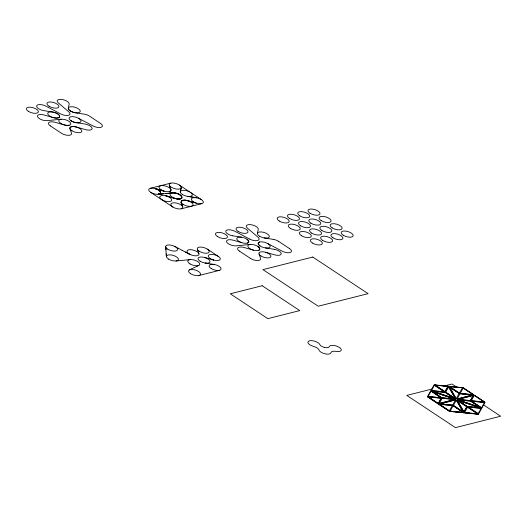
<?xml version="1.0" encoding="UTF-8"?>
<svg xmlns="http://www.w3.org/2000/svg" width="527" height="527" viewBox="0 0 527 527"><rect width="100%" height="100%" fill="white"/><g stroke="black" fill="none" stroke-linecap="round" stroke-linejoin="round"><path stroke-width="0.79" d="M180.293 191.657L180.267 192.045M180.55 190.59L180.669 190.069M180.55 190.57L180.3 191.65M180.715 189.878L181.235 187.823A6.252 2.661 16.5 0 0 172.935 182.961A6.252 2.661 16.5 0 0 171.558 187.362A6.252 2.661 16.5 0 0 181.222 187.849M180.814 189.437L181.202 187.935M257.347 233.263L258.276 229.482A6.245 2.661 16.5 0 0 250.707 224.654A6.245 2.661 16.5 0 0 247.512 228.231L257.874 237.071A6.245 2.661 16.5 0 1 257.499 240.529A6.245 2.661 16.5 0 1 249.798 239.126M427.404 396.712L449.538 411.304L478.378 414.202L449.524 411.363L427.404 396.712L434.156 384.848L463.009 387.688L485.13 402.338L478.378 414.202M427.996 396.515L441.02 397.793L427.996 396.515L431.066 391.074L441.053 397.687M428.247 396.943L441.303 398.116L438.233 403.557L428.247 396.943L441.27 398.221M431.066 391.074L441.02 397.793M431.363 390.612L444.393 391.89L431.363 390.612L434.432 385.171L444.419 391.785M432.232 391.449L454.676 399.025L441.955 397.885L432.232 391.449L454.643 399.137M432.417 391.12L445.137 392.259L454.827 398.807L432.417 391.12L445.104 392.365L454.827 398.807M434.432 385.171L444.393 391.89M434.979 385.132L448.036 386.304L444.966 391.745L434.979 385.132L448.003 386.416M438.233 403.557L441.303 398.116M439.241 403.504L454.92 399.453L439.241 403.504L442.239 398.208L454.92 399.453M439.301 404.268L452.364 405.441L439.301 404.268L449.287 410.876L452.364 405.441M439.861 403.919L455.539 399.868L439.861 403.919L452.548 405.164L455.539 399.868M441.955 397.885L432.265 391.337M442.239 398.208L454.887 399.565M444.966 391.745L448.036 386.304M445.677 392.22L455.407 398.662L445.677 392.22L448.675 386.917L455.44 398.55M448.675 386.917L455.407 398.662M449.406 386.554L462.462 387.727L449.406 386.554L459.392 393.168L462.462 387.727M449.445 387.108L459.208 393.438L449.445 387.108L456.211 398.741L459.208 393.438M449.287 410.876L439.334 404.156M450.117 411.159L463.141 412.443L450.117 411.159L453.187 405.724L463.174 412.331M452.548 405.164L439.893 403.807M453.187 405.724L463.141 412.443M453.372 405.447L463.095 411.89L453.372 405.447L456.362 400.145L463.128 411.778M456.211 398.741L449.478 386.996M456.362 400.145L463.095 411.89M457.034 399.025L472.712 394.967L457.034 399.025L460.031 393.722L472.712 394.967M457.14 400.336L466.896 406.666L463.905 411.969L457.14 400.336L466.863 406.778M459.392 393.168L449.439 386.443M457.653 399.433L473.332 395.382L470.341 400.678L457.653 399.433L473.305 395.487M457.719 400.191L480.163 407.766L467.442 406.627L457.719 400.191L480.13 407.878M457.904 399.861L470.624 401.001L480.314 407.549L457.904 399.861L470.591 401.106L480.314 407.549M460.031 393.722L472.686 395.079M460.216 393.445L473.239 394.73L460.216 393.445L463.286 388.01L473.272 394.624M463.286 388.01L473.239 394.73M463.905 411.969L466.896 406.666M464.544 412.582L477.567 413.86L464.544 412.582L467.614 407.14L477.6 413.754M467.442 406.627L457.746 400.079M467.614 407.14L477.567 413.86M468.154 407.101L481.217 408.273L468.154 407.101L478.141 413.715L481.217 408.273M470.341 400.678L473.332 395.382M471.276 400.77L484.3 402.055L471.276 400.77L474.346 395.329L484.333 401.943M471.52 401.199L484.583 402.371L471.52 401.199L481.513 407.812L484.583 402.371M474.346 395.329L484.3 402.055M478.141 413.715L468.187 406.996M481.513 407.812L471.553 401.093M197.322 266.095L191.005 269.145M197.309 266.102L198.863 265.358M191.018 269.139L189.489 269.864M155.366 188.659C157.461 189.404 160.728 190.478 160.643 193.119L159.114 194.167A6.258 2.668 16.5 0 1 158.284 194.305C163.522 193.554 158.258 188.824 155.366 188.659L157.527 189.272M247.229 243.118C249.818 242.776 248.665 239.805 246.913 239.153A6.245 2.661 16.5 0 0 238.375 237.262A6.245 2.661 16.5 0 0 238.691 241.228A6.245 2.661 16.5 0 0 247.229 243.118L248.428 242.532L248.836 241.531L246.913 239.153M259.712 241.992C257.117 242.334 258.27 245.305 260.028 245.957A6.245 2.661 16.5 0 0 268.559 247.855A6.245 2.661 16.5 0 0 268.243 243.889A6.245 2.661 16.5 0 0 259.712 241.992L258.507 242.578L258.098 243.586L260.028 245.957M258.283 250.444C260.878 250.101 259.725 247.13 257.973 246.478A6.245 2.661 16.5 0 0 249.436 244.581A6.245 2.661 16.5 0 0 249.752 248.546A6.245 2.661 16.5 0 0 258.283 250.444L259.488 249.857L259.897 248.849L257.973 246.478M150.267 188.31L170.814 183.126M181.235 208.811L201.782 203.633M198.975 275.502L219.522 270.325M432.16 389.005L406.785 395.402L455.447 427.628L500.65 416.231L483.516 404.888M444.057 386.008L451.988 384.012L457.469 387.641M159.068 194.18L158.252 194.311L162.421 193.903M163.416 193.798L166.539 193.481M163.561 193.784L160.564 194.088M165.419 193.593L168.475 193.284M162.454 193.896L158.252 194.311M167.415 193.389L170.274 193.106M176.025 260.997L188.37 259.765M172.329 197.684C188.547 203.191 181.09 190.135 169.319 193.198L171.091 193.02M159.898 194.153L158.39 194.298M188.35 259.765L190.194 259.587M171.038 193.027C174.852 192.559 181.176 193.468 181.98 197.856C179.674 200.247 175.919 198.62 173.152 197.928M158.225 194.311L158.93 194.246M250.325 244.436L236.089 245.852A6.245 2.661 16.5 0 1 226.696 242.097A6.245 2.661 16.5 0 1 233.171 240.193L241.761 242.651M61.237 119.227L47.008 120.643A6.245 2.661 16.5 0 1 37.615 116.895A6.245 2.661 16.5 0 1 44.084 114.985L51.745 117.159A29.169 12.417 16.5 0 1 52.68 117.442A6.271 2.668 16.5 0 0 59.782 116.368A6.271 2.668 16.5 0 0 52.456 111.968A87.113 37.094 16.5 0 1 50.335 111.671L43.748 110.624A6.252 2.661 16.5 0 1 36.719 105.716A6.252 2.661 16.5 0 1 45.875 106.092L60.684 113.904A6.258 2.661 16.5 0 0 68.418 115.327A6.258 2.661 16.5 0 0 68.8 111.869L61.092 105.262A213.435 90.875 16.5 0 0 58.444 103.035A6.252 2.661 16.5 0 1 61.619 99.438A6.252 2.661 16.5 0 1 69.195 104.274A104.425 44.459 16.5 0 0 68.932 105.216L68.266 108.061A6.278 2.675 16.5 0 0 75.084 112.725A36.323 15.467 16.5 0 0 76.165 112.91L84.149 114.142A6.436 2.74 16.5 0 1 85.624 114.445A6.225 2.648 16.5 0 1 89.432 116.092L100.473 123.397A6.252 2.661 16.5 0 1 101.125 127.29A6.252 2.661 16.5 0 1 93.029 125.933L78.365 118.206M441.988 397.78L454.676 399.025M457.686 399.321L470.374 400.573M467.475 406.521L480.163 407.766M187.507 196.367L192.566 197.124M265.377 247.914L274.238 249.297M189.575 196.67L194.535 197.447M241.544 237.196L232.835 235.832M273.23 239.35L264.172 237.934M213.969 264.422L205.635 263.118M205.128 263.039L205.662 263.125M193.027 197.197L196.439 197.763M253.691 250.22L243.77 247.394A6.245 2.661 16.5 0 0 238 247.723A6.245 2.661 16.5 0 0 239.482 251.135M188.014 200.787C184.404 199.292 178.6 200.188 182.151 205.174M172.441 197.717L165.933 195.853L170.168 197.052M188.132 200.827C186.097 200.174 180.761 199.14 181.209 202.566M166.025 195.879L168.093 196.452M157.033 189.134L158.759 189.615M158.667 189.588L163.983 191.13L159.846 189.918M174.457 198.297L175.01 198.455M156.479 188.976L155.3 188.646M159.259 189.753L159.918 189.944M187.665 200.695L189.74 201.281L188.383 200.892M188.099 200.813L188.633 200.965M265.503 252.235L274.508 254.818A6.245 2.661 16.5 0 0 281.234 253.625A6.245 2.661 16.5 0 0 274.271 249.304M206.874 258.111L204.634 257.472M206.861 258.105L213.534 260.022M161.005 190.247L162.099 190.563M189.601 201.242L193.409 202.335L192.796 202.157M190.313 201.446L190.945 201.624M193.277 202.296L196.703 203.284M173.218 197.948L173.884 198.139M211.334 259.383L211.887 259.541M168.844 196.67L169.562 196.874M171.789 197.526L172.52 197.744M213.013 259.87L213.56 260.035M163.12 190.866L163.983 191.13M432.45 391.008L454.86 398.695M457.937 399.749L480.347 407.437M188.837 253.843L189.918 254.389M187.862 253.342L188.87 253.856M186.96 252.881L187.889 253.355M182.098 250.338L186.98 252.888M185.273 252.011L186.097 252.433M267.452 243.415L282.11 251.142A6.245 2.661 16.5 0 0 290.212 252.492A6.245 2.661 16.5 0 0 289.58 248.619M249.772 239.113L234.956 231.3A6.245 2.661 16.5 0 0 225.813 230.931A6.245 2.661 16.5 0 0 232.802 235.826M182.105 250.338L178.469 248.388M174.951 246.498L178.482 248.395M278.539 241.313L289.554 248.606M190.412 192.348L201.466 199.667M50.421 125.946L61.428 133.239A6.252 2.661 16.5 0 0 68.484 135.327A6.252 2.661 16.5 0 0 71.494 133.12L69.887 128.674A6.258 2.668 16.5 0 1 76.435 127.027L85.427 129.609A6.258 2.661 16.5 0 0 92.153 128.423A6.258 2.661 16.5 0 0 85.157 124.089L83.009 123.733A107.185 45.638 16.5 0 0 80.862 123.384L76.29 122.705A6.265 2.668 16.5 0 1 70.941 120.749M150.584 192.276L172.704 206.92M239.502 251.155L250.516 258.447M435.012 385.026L444.999 391.64M207.361 249.119L218.422 256.445M428.28 396.831L438.26 403.445M179.351 185.023L189.615 191.874M457.172 400.224L463.938 411.857M197.342 249.304L197.651 250.108M197.658 250.121L197.961 250.938M169.312 185.168L169.714 186.255M169.345 185.254L169.608 185.972M182.256 205.458L182.744 206.788M182.032 204.858L182.368 205.767M169.674 186.15L169.819 186.545M181.927 204.562L181.136 202.342M197.862 250.668L198.929 253.698M169.786 186.446L169.931 186.848M169.898 186.762L170.043 187.164M170.017 187.085L170.484 188.383M170.471 188.343L170.913 189.588M258.968 253.882L260.582 258.329A6.245 2.661 16.5 0 1 257.558 260.529A6.245 2.661 16.5 0 1 250.542 258.461M165.946 248.619L165.662 246.946L166.42 256.741L166.209 255.081M165.998 249.245L166.038 249.884M166.143 253.816L166.17 254.449M273.296 239.363A6.245 2.661 16.5 0 1 278.519 241.3M69.202 125.235A6.258 2.668 16.5 0 1 64.478 124.985A13.761 5.863 16.5 0 1 64.037 124.866L55.375 122.369A15.685 6.68 16.5 0 0 54.782 122.211A6.252 2.661 16.5 0 0 48.932 122.501A6.252 2.661 16.5 0 0 50.388 125.933M170.998 189.951C168.376 193.561 171.038 190.491 170.998 189.951M312.807 257.051L262.94 269.62L318.229 306.227L368.09 293.658L312.807 257.051M262.189 285.739L230.279 293.783L267.841 318.651L299.751 310.607L262.189 285.739M259.488 236.208A6.245 2.661 16.5 0 0 269.297 236.893A6.245 2.661 16.5 0 0 261.254 231.926A6.245 2.661 16.5 0 0 259.488 236.208M261.063 256.03A6.245 2.661 16.5 0 0 270.871 256.721A6.245 2.661 16.5 0 0 262.828 251.754A6.245 2.661 16.5 0 0 261.063 256.03M217.611 236.649A6.245 2.661 16.5 0 0 227.42 237.341A6.245 2.661 16.5 0 0 219.377 232.374A6.245 2.661 16.5 0 0 217.611 236.649M238.158 231.472A6.245 2.661 16.5 0 0 247.967 232.163A6.245 2.661 16.5 0 0 239.923 227.196A6.245 2.661 16.5 0 0 238.158 231.472M190.662 273.75A6.245 2.661 16.5 0 0 200.497 274.481A6.245 2.661 16.5 0 0 192.507 269.495A6.245 2.661 16.5 0 0 190.662 273.75M168.541 259.1A6.245 2.661 16.5 0 0 178.376 259.831A6.245 2.661 16.5 0 0 170.386 254.851A6.245 2.661 16.5 0 0 168.541 259.1M167.751 249.185A6.245 2.661 16.5 0 0 177.592 249.917A6.245 2.661 16.5 0 0 169.595 244.936A6.245 2.661 16.5 0 0 167.751 249.185M190.089 263.968A6.245 2.661 16.5 0 0 199.753 264.449A6.245 2.661 16.5 0 0 191.459 259.567A6.245 2.661 16.5 0 0 190.089 263.968M211.241 268.592A6.245 2.661 16.5 0 0 221.05 269.277A6.245 2.661 16.5 0 0 213.007 264.31A6.245 2.661 16.5 0 0 211.241 268.592M200.148 261.247A6.245 2.661 16.5 0 0 209.983 261.978A6.245 2.661 16.5 0 0 201.993 256.992A6.245 2.661 16.5 0 0 200.148 261.247M189.312 254.06A6.245 2.661 16.5 0 0 198.969 254.528A6.245 2.661 16.5 0 0 190.655 249.653A6.245 2.661 16.5 0 0 189.312 254.06M199.358 251.333A6.245 2.661 16.5 0 0 209.199 252.064A6.245 2.661 16.5 0 0 201.202 247.077A6.245 2.661 16.5 0 0 199.358 251.333M210.457 258.678A6.245 2.661 16.5 0 0 220.266 259.37A6.245 2.661 16.5 0 0 212.223 254.403A6.245 2.661 16.5 0 0 210.457 258.678M343.288 235.273A6.245 2.661 16.5 0 0 353.13 236.004A6.245 2.661 16.5 0 0 345.132 231.024A6.245 2.661 16.5 0 0 343.288 235.273M332.227 227.947A6.245 2.661 16.5 0 0 342.069 228.678A6.245 2.661 16.5 0 0 334.072 223.698A6.245 2.661 16.5 0 0 332.227 227.947M321.167 220.629A6.245 2.661 16.5 0 0 331.009 221.36A6.245 2.661 16.5 0 0 323.018 216.373A6.245 2.661 16.5 0 0 321.167 220.629M310.113 213.303A6.245 2.661 16.5 0 0 319.948 214.034A6.245 2.661 16.5 0 0 311.958 209.048A6.245 2.661 16.5 0 0 310.113 213.303M299.837 215.892A6.245 2.661 16.5 0 0 309.672 216.623A6.245 2.661 16.5 0 0 301.681 211.637A6.245 2.661 16.5 0 0 299.837 215.892M310.897 223.217A6.245 2.661 16.5 0 0 320.732 223.949A6.245 2.661 16.5 0 0 312.742 218.962A6.245 2.661 16.5 0 0 310.897 223.217M321.957 230.543A6.245 2.661 16.5 0 0 331.793 231.267A6.245 2.661 16.5 0 0 323.802 226.287A6.245 2.661 16.5 0 0 321.957 230.543M333.018 237.861A6.245 2.661 16.5 0 0 342.853 238.593A6.245 2.661 16.5 0 0 334.862 233.613A6.245 2.661 16.5 0 0 333.018 237.861M322.741 240.45A6.245 2.661 16.5 0 0 332.583 241.182A6.245 2.661 16.5 0 0 324.586 236.201A6.245 2.661 16.5 0 0 322.741 240.45M311.681 233.132A6.245 2.661 16.5 0 0 321.523 233.863A6.245 2.661 16.5 0 0 313.525 228.876A6.245 2.661 16.5 0 0 311.681 233.132M300.621 225.806A6.245 2.661 16.5 0 0 310.462 226.538A6.245 2.661 16.5 0 0 302.465 221.551A6.245 2.661 16.5 0 0 300.621 225.806M289.56 218.481A6.245 2.661 16.5 0 0 299.402 219.212A6.245 2.661 16.5 0 0 291.411 214.232A6.245 2.661 16.5 0 0 289.56 218.481M279.29 221.07A6.245 2.661 16.5 0 0 289.125 221.801A6.245 2.661 16.5 0 0 281.135 216.821A6.245 2.661 16.5 0 0 279.29 221.07M290.351 228.395A6.245 2.661 16.5 0 0 300.186 229.126A6.245 2.661 16.5 0 0 292.195 224.14A6.245 2.661 16.5 0 0 290.351 228.395M301.411 235.721A6.245 2.661 16.5 0 0 311.246 236.452A6.245 2.661 16.5 0 0 303.256 231.465A6.245 2.661 16.5 0 0 301.411 235.721M312.471 243.046A6.245 2.661 16.5 0 0 322.307 243.77A6.245 2.661 16.5 0 0 314.316 238.79A6.245 2.661 16.5 0 0 312.471 243.046M182.408 194.555A6.245 2.661 16.5 0 0 192.243 195.286A6.245 2.661 16.5 0 0 184.252 190.3A6.245 2.661 16.5 0 0 182.408 194.555M150.801 192.414A6.245 2.661 16.5 0 0 160.636 193.139A6.245 2.661 16.5 0 0 152.646 188.159A6.245 2.661 16.5 0 0 150.801 192.414M183.192 204.469A6.245 2.661 16.5 0 0 193.027 205.201A6.245 2.661 16.5 0 0 185.036 200.214A6.245 2.661 16.5 0 0 183.192 204.469M161.894 199.759A6.245 2.661 16.5 0 0 171.703 200.444A6.245 2.661 16.5 0 0 163.66 195.477A6.245 2.661 16.5 0 0 161.894 199.759M161.071 189.819A6.245 2.661 16.5 0 0 170.906 190.55A6.245 2.661 16.5 0 0 162.915 185.57A6.245 2.661 16.5 0 0 161.071 189.819M193.501 201.9A6.245 2.661 16.5 0 0 203.31 202.592A6.245 2.661 16.5 0 0 195.267 197.625A6.245 2.661 16.5 0 0 193.501 201.9M172.915 207.058A6.245 2.661 16.5 0 0 182.757 207.79A6.245 2.661 16.5 0 0 174.766 202.803A6.245 2.661 16.5 0 0 172.915 207.058M172.131 197.144A6.245 2.661 16.5 0 0 181.967 197.875A6.245 2.661 16.5 0 0 173.976 192.895A6.245 2.661 16.5 0 0 172.131 197.144M60.921 123.509A6.252 2.661 16.5 0 0 70.737 124.188A6.252 2.661 16.5 0 0 62.68 119.221A6.252 2.661 16.5 0 0 60.921 123.509M71.942 130.801A6.245 2.661 16.5 0 0 81.784 131.533A6.245 2.661 16.5 0 0 73.787 126.552A6.245 2.661 16.5 0 0 71.942 130.801M71.158 120.887A6.245 2.661 16.5 0 0 80.993 121.618A6.245 2.661 16.5 0 0 73.003 116.638A6.245 2.661 16.5 0 0 71.158 120.887M70.368 110.973A6.245 2.661 16.5 0 0 80.209 111.704A6.245 2.661 16.5 0 0 72.212 106.724A6.245 2.661 16.5 0 0 70.368 110.973M49.821 116.157A6.245 2.661 16.5 0 0 59.663 116.889A6.245 2.661 16.5 0 0 51.666 111.902A6.245 2.661 16.5 0 0 49.821 116.157M49.037 106.243A6.245 2.661 16.5 0 0 58.872 106.974A6.245 2.661 16.5 0 0 50.882 101.988A6.245 2.661 16.5 0 0 49.037 106.243M28.491 111.421A6.245 2.661 16.5 0 0 38.326 112.152A6.245 2.661 16.5 0 0 30.335 107.165A6.245 2.661 16.5 0 0 28.491 111.421M324.573 347.438A4.974 2.121 16.5 0 0 329.296 346.582A6.245 2.661 16.5 0 1 335.633 345.804A6.245 2.661 16.5 0 1 341.285 349.796A6.245 2.661 16.5 0 1 336.094 351.384A6.252 2.661 16.5 0 0 331.002 352.668A6.245 2.661 16.5 0 1 325.199 353.854A6.245 2.661 16.5 0 1 319 350.007A6.252 2.661 16.5 0 0 313.525 346.384A6.245 2.661 16.5 0 1 307.9 342.425A6.245 2.661 16.5 0 1 312.946 340.785A6.245 2.661 16.5 0 1 319.731 344.362A4.974 2.121 16.5 0 0 324.573 347.438"/></g></svg>
